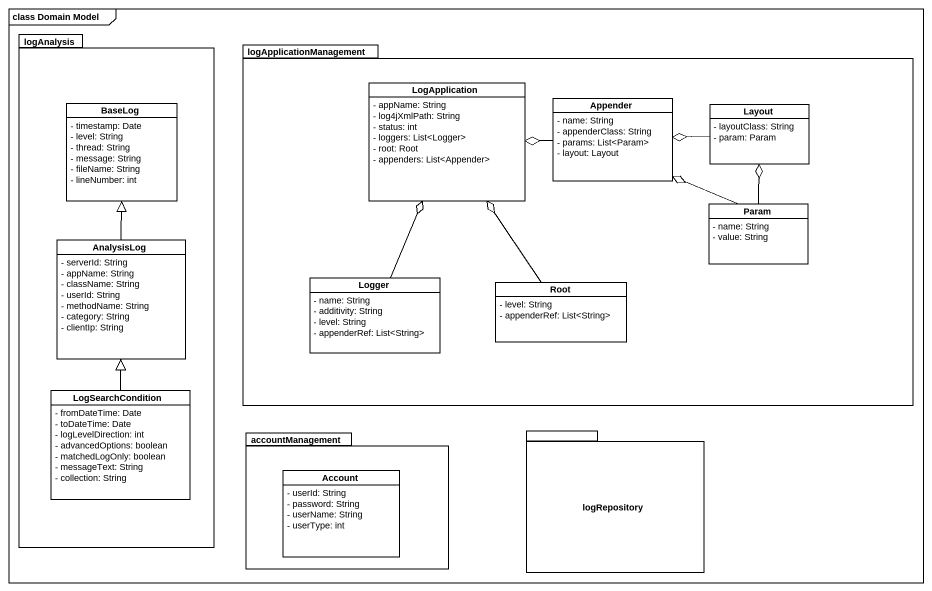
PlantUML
@startuml
mainframe class Domain Model
hide circle
hide empty members
skinparam classAttributeIconSize 0
package logAnalysis {
  class BaseLog {
    - timestamp: Date
    - level: String
    - thread: String
    - message: String
    - fileName: String
    - lineNumber: int
  }
  class AnalysisLog {
    - serverId: String
    - appName: String
    - className: String
    - userId: String
    - methodName: String
    - category: String
    - clientIp: String
  }
  class LogSearchCondition {
    - fromDateTime: Date
    - toDateTime: Date
    - logLevelDirection: int
    - advancedOptions: boolean
    - matchedLogOnly: boolean
    - messageText: String
    - collection: String
  }
}
package logApplicationManagement {
  class LogApplication {
    - appName: String
    - log4jXmlPath: String
    - status: int
    - loggers: List<Logger>
    - root: Root
    - appenders: List<Appender>
  }
  class Appender {
    - name: String
    - appenderClass: String
    - params: List<Param>
    - layout: Layout
  }
  class Layout {
    - layoutClass: String
    - param: Param
  }
  class Param {
    - name: String
    - value: String
  }
  class Logger {
    - name: String
    - additivity: String
    - level: String
    - appenderRef: List<String>
  }
  class Root {
    - level: String
    - appenderRef: List<String>
  }
}
package accountManagement {
  class Account {
    - userId: String
    - password: String
    - userName: String
    - userType: int
  }
}
package logRepository {
}
Appender -left-o LogApplication
Layout -left-o Appender
Param -up-o Appender
Param -up-o Layout
AnalysisLog -up-|> BaseLog
Logger -up-o LogApplication
Root -up-o LogApplication
LogSearchCondition -up-|> AnalysisLog
@enduml
